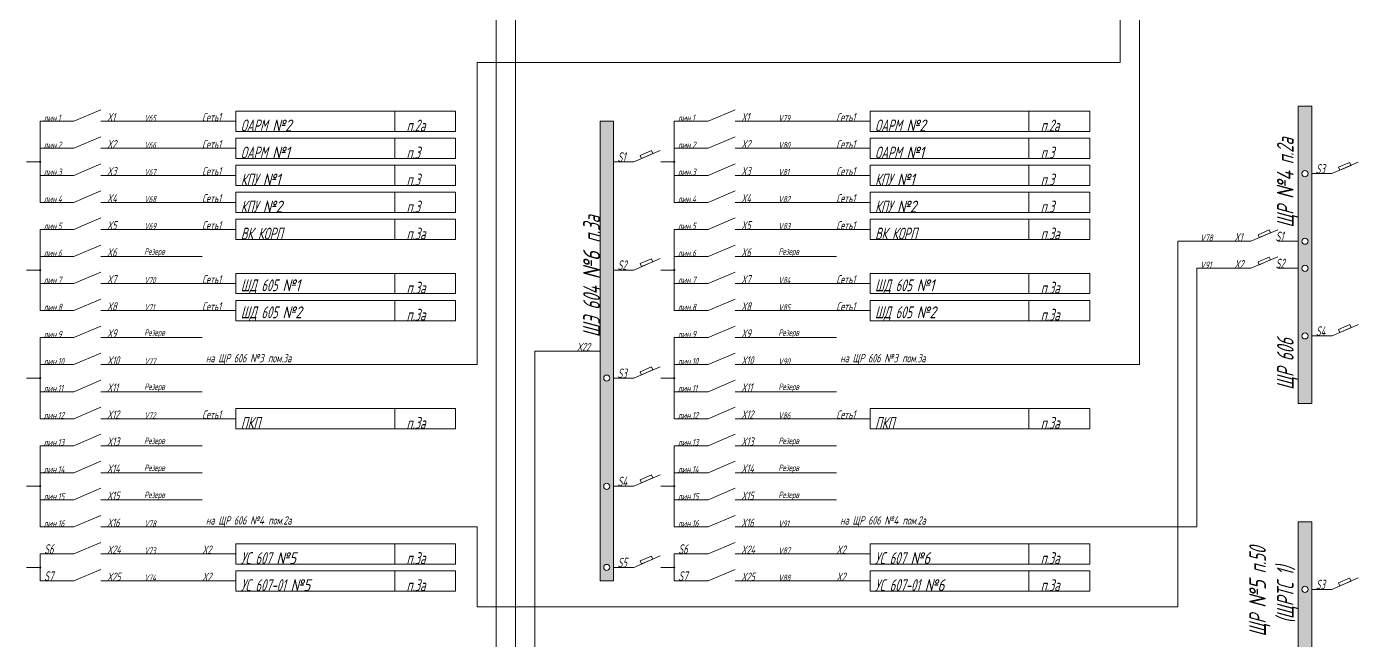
# Paper-space layout 'А2гор' of a CAD drawing. Extents: x 0 to 594, y 0 to 420.
# Drawn here: x 237.3 to 435.2, y 123.8 to 214.9 of the extents above; entities that cross this region are included whole.
import ezdxf

# ---------------------------------------------------------------- set-up
doc = ezdxf.new("R2010")
doc.units = 0
doc.header["$LTSCALE"] = 0.3
doc.layers.get('0').update_dxf_attribs({"linetype": 'CONTINUOUS', "lineweight": 15})
doc.layers.add('Text', color=242, linetype='CONTINUOUS', lineweight=15)
doc.styles.get("Standard").update_dxf_attribs({"font": 'isocpeur.ttf', "width": 0.8, "oblique": 15})

psp = doc.layouts.new('А2гор')

# ---------------------------------------------------------------- hatches: boundary and pattern name
h = psp.add_hatch(color=256)
h.paths.add_polyline_path([(426.22, 203.1), (428.23, 203.1), (428.23, 158.96), (426.22, 158.96)])
edge = h.paths.add_edge_path(flags=16)
edge.add_arc((427.23, 193.07), 0.454, 0, 360)
edge = h.paths.add_edge_path(flags=16)
edge.add_arc((427.23, 183.04), 0.454, 0, 360)
edge = h.paths.add_edge_path(flags=16)
edge.add_arc((427.23, 179.02), 0.454, 0, 360)
edge = h.paths.add_edge_path(flags=16)
edge.add_arc((427.24, 168.99), 0.454, 0, 360)
h = psp.add_hatch(color=256)
h.paths.add_polyline_path([(322.52, 200.84), (324.52, 200.84), (324.52, 132.62), (322.52, 132.62)])
edge = h.paths.add_edge_path(flags=16)
edge.add_arc((323.52, 162.72), 0.454, 0, 360)
edge = h.paths.add_edge_path(flags=16)
edge.add_arc((323.52, 146.67), 0.454, 0, 360)
edge = h.paths.add_edge_path(flags=16)
edge.add_arc((323.52, 134.63), 0.454, 0, 360)
h = psp.add_hatch(color=256)
edge = h.paths.add_edge_path()
edge.add_arc((239.35, 194.82), 0.0803, 0, 360)
h = psp.add_hatch(color=256)
edge = h.paths.add_edge_path()
edge.add_arc((333.55, 194.82), 0.0803, 0, 360)
h = psp.add_hatch(color=256)
edge = h.paths.add_edge_path()
edge.add_arc((239.35, 178.77), 0.0803, 0, 360)
h = psp.add_hatch(color=256)
edge = h.paths.add_edge_path()
edge.add_arc((333.55, 178.77), 0.0803, 0, 360)
h = psp.add_hatch(color=256)
edge = h.paths.add_edge_path()
edge.add_arc((239.35, 162.72), 0.0803, 0, 360)
h = psp.add_hatch(color=256)
edge = h.paths.add_edge_path()
edge.add_arc((333.55, 162.72), 0.0803, 0, 360)
h = psp.add_hatch(color=256)
edge = h.paths.add_edge_path()
edge.add_arc((239.35, 146.67), 0.0803, 0, 360)
h = psp.add_hatch(color=256)
edge = h.paths.add_edge_path()
edge.add_arc((333.55, 146.67), 0.0803, 0, 360)
h = psp.add_hatch(color=256)
h.paths.add_polyline_path([(426.22, 141.4), (428.23, 141.4), (428.23, 97.26), (426.22, 97.26)])
edge = h.paths.add_edge_path(flags=16)
edge.add_arc((427.23, 131.37), 0.454, 0, 360)
edge = h.paths.add_edge_path(flags=16)
edge.add_arc((427.23, 121.34), 0.454, 0, 360)
edge = h.paths.add_edge_path(flags=16)
edge.add_arc((427.23, 117.33), 0.454, 0, 360)
edge = h.paths.add_edge_path(flags=16)
edge.add_arc((427.24, 107.29), 0.454, 0, 360)
h = psp.add_hatch(color=256)
edge = h.paths.add_edge_path()
edge.add_arc((239.35, 134.63), 0.0803, 0, 360)
h = psp.add_hatch(color=256)
edge = h.paths.add_edge_path()
edge.add_arc((333.55, 134.63), 0.0803, 0, 360)

# ---------------------------------------------------------------- linework, layer by layer
at = {"lineweight": 15}
for p, q in [((244.36, 200.84), (248.38, 202.55)), ((338.57, 200.84), (342.58, 202.55)), ((244.36, 196.83), (248.38, 198.53)), ((338.57, 196.83), (342.58, 198.53)), ((327.53, 194.82), (331.45, 196.53)), ((244.36, 192.82), (248.38, 194.52)), ((338.57, 192.82), (342.58, 194.52)), ((431.24, 193.07), (435.15, 194.77)), ((244.36, 188.8), (248.38, 190.51)), ((338.57, 188.8), (342.58, 190.51)), ((244.36, 184.79), (248.38, 186.49)), ((338.57, 184.79), (342.58, 186.49)), ((419.2, 183.04), (423.21, 184.74)), ((244.36, 180.78), (248.38, 182.48)), ((338.57, 180.78), (342.58, 182.48)), ((327.53, 178.77), (331.45, 180.48)), ((419.2, 179.02), (423.21, 180.73)), ((244.36, 176.77), (248.38, 178.47)), ((338.57, 176.77), (342.58, 178.47)), ((244.36, 172.75), (248.38, 174.46)), ((338.57, 172.75), (342.58, 174.46)), ((244.36, 168.74), (248.38, 170.44)), ((338.57, 168.74), (342.58, 170.44)), ((431.25, 168.99), (435.16, 170.69)), ((244.36, 164.73), (248.38, 166.43)), ((338.57, 164.73), (342.58, 166.43)), ((327.53, 162.72), (331.45, 164.42)), ((244.36, 160.71), (248.38, 162.42)), ((338.57, 160.71), (342.58, 162.42)), ((244.36, 156.7), (248.38, 158.41)), ((338.57, 156.7), (342.58, 158.41)), ((244.36, 152.69), (248.38, 154.39)), ((338.57, 152.69), (342.58, 154.39)), ((244.36, 148.68), (248.38, 150.38)), ((338.57, 148.68), (342.58, 150.38)), ((327.53, 146.67), (331.45, 148.37)), ((244.36, 144.66), (248.38, 146.37)), ((338.57, 144.66), (342.58, 146.37)), ((244.36, 140.65), (248.38, 142.35)), ((338.57, 140.65), (342.58, 142.35)), ((244.36, 136.64), (248.38, 138.34)), ((338.57, 136.64), (342.58, 138.34)), ((327.53, 134.63), (331.45, 136.33)), ((244.36, 132.62), (248.38, 134.33)), ((338.57, 132.62), (342.58, 134.33)), ((431.24, 131.37), (435.15, 133.07))]:
    psp.add_line(p, q, dxfattribs=at)
for p, q in [((292.02, 202.35), (292.02, 199.34)), ((386.22, 202.35), (386.22, 199.34)), ((239.35, 200.84), (244.36, 200.84)), ((239.35, 196.83), (239.35, 200.84)), ((248.38, 200.84), (253.39, 200.84)), ((253.39, 200.84), (263.42, 200.84)), ((268.44, 200.84), (263.42, 200.84)), ((333.55, 200.84), (338.57, 200.84)), ((333.55, 196.83), (333.55, 200.84)), ((342.58, 200.84), (347.6, 200.84)), ((347.6, 200.84), (357.63, 200.84)), ((362.65, 200.84), (357.63, 200.84)), ((292.02, 198.33), (292.02, 195.32)), ((386.22, 198.33), (386.22, 195.32)), ((239.35, 196.83), (244.36, 196.83)), ((239.35, 192.82), (239.35, 196.83)), ((248.38, 196.83), (253.39, 196.83)), ((253.39, 196.83), (263.42, 196.83)), ((268.44, 196.83), (263.42, 196.83)), ((333.55, 196.83), (338.57, 196.83)), ((333.55, 192.82), (333.55, 196.83)), ((342.58, 196.83), (347.6, 196.83)), ((347.6, 196.83), (357.63, 196.83)), ((362.65, 196.83), (357.63, 196.83)), ((237.34, 194.82), (239.35, 194.82)), ((292.02, 194.32), (292.02, 191.31)), ((327.53, 194.82), (324.52, 194.82)), ((331.55, 194.82), (333.55, 194.82)), ((386.22, 194.32), (386.22, 191.31)), ((239.35, 192.82), (244.36, 192.82)), ((239.35, 188.8), (239.35, 192.82)), ((248.38, 192.82), (253.39, 192.82)), ((253.39, 192.82), (263.42, 192.82)), ((268.44, 192.82), (263.42, 192.82)), ((333.55, 192.82), (338.57, 192.82)), ((333.55, 188.8), (333.55, 192.82)), ((342.58, 192.82), (347.6, 192.82)), ((347.6, 192.82), (357.63, 192.82)), ((362.65, 192.82), (357.63, 192.82)), ((431.24, 193.07), (428.23, 193.07)), ((292.02, 190.31), (292.02, 187.3)), ((386.22, 190.31), (386.22, 187.3)), ((239.35, 188.8), (244.36, 188.8)), ((248.38, 188.8), (253.39, 188.8)), ((253.39, 188.8), (263.42, 188.8)), ((268.44, 188.8), (263.42, 188.8)), ((333.55, 188.8), (338.57, 188.8)), ((342.58, 188.8), (347.6, 188.8)), ((347.6, 188.8), (357.63, 188.8)), ((362.65, 188.8), (357.63, 188.8)), ((292.02, 186.3), (292.02, 183.29)), ((386.22, 186.3), (386.22, 183.29)), ((239.35, 184.79), (244.36, 184.79)), ((239.35, 180.78), (239.35, 184.79)), ((248.38, 184.79), (253.39, 184.79)), ((253.39, 184.79), (263.42, 184.79)), ((268.44, 184.79), (263.42, 184.79)), ((333.55, 184.79), (338.57, 184.79)), ((333.55, 180.78), (333.55, 184.79)), ((342.58, 184.79), (347.6, 184.79)), ((347.6, 184.79), (357.63, 184.79)), ((362.65, 184.79), (357.63, 184.79)), ((411.18, 183.04), (416.19, 183.04)), ((419.2, 183.04), (416.19, 183.04)), ((423.21, 183.04), (426.22, 183.04)), ((239.35, 180.78), (244.36, 180.78)), ((239.35, 176.77), (239.35, 180.78)), ((248.38, 180.78), (253.39, 180.78)), ((253.39, 180.78), (263.42, 180.78)), ((333.55, 180.78), (338.57, 180.78)), ((333.55, 176.77), (333.55, 180.78)), ((342.58, 180.78), (347.6, 180.78)), ((347.6, 180.78), (357.63, 180.78)), ((237.34, 178.77), (239.35, 178.77)), ((292.02, 178.27), (292.02, 175.26)), ((327.53, 178.77), (324.52, 178.77)), ((331.55, 178.77), (333.55, 178.77)), ((386.22, 178.27), (386.22, 175.26)), ((419.2, 179.02), (416.19, 179.02)), ((423.21, 179.02), (426.22, 179.02)), ((239.35, 176.77), (244.36, 176.77)), ((239.35, 172.75), (239.35, 176.77)), ((248.38, 176.77), (253.39, 176.77)), ((253.39, 176.77), (263.42, 176.77)), ((268.44, 176.77), (263.42, 176.77)), ((333.55, 176.77), (338.57, 176.77)), ((333.55, 172.75), (333.55, 176.77)), ((342.58, 176.77), (347.6, 176.77)), ((347.6, 176.77), (357.63, 176.77)), ((362.65, 176.77), (357.63, 176.77)), ((292.02, 174.26), (292.02, 171.25)), ((386.22, 174.26), (386.22, 171.25)), ((239.35, 172.75), (244.36, 172.75)), ((248.38, 172.75), (253.39, 172.75)), ((253.39, 172.75), (263.42, 172.75)), ((268.44, 172.75), (263.42, 172.75)), ((333.55, 172.75), (338.57, 172.75)), ((342.58, 172.75), (347.6, 172.75)), ((347.6, 172.75), (357.63, 172.75)), ((362.65, 172.75), (357.63, 172.75)), ((239.35, 164.73), (239.35, 168.74)), ((239.35, 168.74), (244.36, 168.74)), ((248.38, 168.74), (253.39, 168.74)), ((253.39, 168.74), (263.42, 168.74)), ((333.55, 164.73), (333.55, 168.74)), ((333.55, 168.74), (338.57, 168.74)), ((342.58, 168.74), (347.6, 168.74)), ((347.6, 168.74), (357.63, 168.74)), ((431.25, 168.99), (428.24, 168.99)), ((322.52, 166.73), (318.51, 166.73)), ((239.35, 160.71), (239.35, 164.73)), ((239.35, 164.73), (244.36, 164.73)), ((248.38, 164.73), (253.39, 164.73)), ((253.39, 164.73), (263.42, 164.73)), ((268.44, 164.73), (263.42, 164.73)), ((333.55, 160.71), (333.55, 164.73)), ((333.55, 164.73), (338.57, 164.73)), ((342.58, 164.73), (347.6, 164.73)), ((347.6, 164.73), (357.63, 164.73)), ((362.65, 164.73), (357.63, 164.73)), ((237.34, 162.72), (239.35, 162.72)), ((327.53, 162.72), (324.52, 162.72)), ((331.55, 162.72), (333.55, 162.72)), ((239.35, 156.7), (239.35, 160.71)), ((239.35, 160.71), (244.36, 160.71)), ((248.38, 160.71), (253.39, 160.71)), ((253.39, 160.71), (263.42, 160.71)), ((333.55, 156.7), (333.55, 160.71)), ((333.55, 160.71), (338.57, 160.71)), ((342.58, 160.71), (347.6, 160.71)), ((347.6, 160.71), (357.63, 160.71)), ((239.35, 156.7), (244.36, 156.7)), ((248.38, 156.7), (253.39, 156.7)), ((253.39, 156.7), (263.42, 156.7)), ((268.44, 156.7), (263.42, 156.7)), ((292.02, 158.21), (292.02, 155.2)), ((333.55, 156.7), (338.57, 156.7)), ((342.58, 156.7), (347.6, 156.7)), ((347.6, 156.7), (357.63, 156.7)), ((362.65, 156.7), (357.63, 156.7)), ((386.22, 158.21), (386.22, 155.2)), ((239.35, 148.68), (239.35, 152.69)), ((239.35, 152.69), (244.36, 152.69)), ((248.38, 152.69), (253.39, 152.69)), ((253.39, 152.69), (263.42, 152.69)), ((333.55, 148.68), (333.55, 152.69)), ((333.55, 152.69), (338.57, 152.69)), ((342.58, 152.69), (347.6, 152.69)), ((347.6, 152.69), (357.63, 152.69)), ((239.35, 144.66), (239.35, 148.68)), ((239.35, 148.68), (244.36, 148.68)), ((248.38, 148.68), (253.39, 148.68)), ((253.39, 148.68), (263.42, 148.68)), ((333.55, 144.66), (333.55, 148.68)), ((333.55, 148.68), (338.57, 148.68)), ((342.58, 148.68), (347.6, 148.68)), ((347.6, 148.68), (357.63, 148.68)), ((237.34, 146.67), (239.35, 146.67)), ((327.53, 146.67), (324.52, 146.67)), ((331.55, 146.67), (333.55, 146.67)), ((239.35, 140.65), (239.35, 144.66)), ((239.35, 144.66), (244.36, 144.66)), ((248.38, 144.66), (253.39, 144.66)), ((253.39, 144.66), (263.42, 144.66)), ((333.55, 140.65), (333.55, 144.66)), ((333.55, 144.66), (338.57, 144.66)), ((342.58, 144.66), (347.6, 144.66)), ((347.6, 144.66), (357.63, 144.66)), ((239.35, 140.65), (244.36, 140.65)), ((248.38, 140.65), (253.39, 140.65)), ((253.39, 140.65), (263.42, 140.65)), ((268.44, 140.65), (263.42, 140.65)), ((333.55, 140.65), (338.57, 140.65)), ((342.58, 140.65), (347.6, 140.65)), ((347.6, 140.65), (357.63, 140.65)), ((362.65, 140.65), (357.63, 140.65)), ((239.35, 132.62), (239.35, 136.64)), ((239.35, 136.64), (244.36, 136.64)), ((248.38, 136.64), (253.39, 136.64)), ((253.39, 136.64), (263.42, 136.64)), ((268.44, 136.64), (263.42, 136.64)), ((292.02, 138.14), (292.02, 135.13)), ((333.55, 132.62), (333.55, 136.64)), ((333.55, 136.64), (338.57, 136.64)), ((342.58, 136.64), (347.6, 136.64)), ((347.6, 136.64), (357.63, 136.64)), ((362.65, 136.64), (357.63, 136.64)), ((386.22, 138.14), (386.22, 135.13)), ((237.34, 134.63), (239.35, 134.63)), ((327.53, 134.63), (324.52, 134.63)), ((331.55, 134.63), (333.55, 134.63)), ((239.35, 132.62), (244.36, 132.62)), ((248.38, 132.62), (253.39, 132.62)), ((253.39, 132.62), (263.42, 132.62)), ((268.44, 132.62), (263.42, 132.62)), ((292.02, 134.13), (292.02, 131.12)), ((333.55, 132.62), (338.57, 132.62)), ((342.58, 132.62), (347.6, 132.62)), ((347.6, 132.62), (357.63, 132.62)), ((362.65, 132.62), (357.63, 132.62)), ((386.22, 134.13), (386.22, 131.12)), ((431.24, 131.37), (428.23, 131.37))]:
    psp.add_line(p, q)
for points in [[(268.44, 199.34), (301.04, 199.34), (301.04, 202.35), (268.44, 202.35)], [(362.65, 199.34), (395.25, 199.34), (395.25, 202.35), (362.65, 202.35)], [(426.22, 203.1), (428.23, 203.1), (428.23, 158.96), (426.22, 158.96)], [(322.52, 200.84), (324.52, 200.84), (324.52, 132.62), (322.52, 132.62)], [(268.44, 195.32), (301.04, 195.32), (301.04, 198.33), (268.44, 198.33)], [(362.65, 195.32), (395.25, 195.32), (395.25, 198.33), (362.65, 198.33)], [(328.7, 195.33), (330.36, 196.05), (330.16, 196.5), (328.5, 195.78)], [(268.44, 191.31), (301.04, 191.31), (301.04, 194.32), (268.44, 194.32)], [(362.65, 191.31), (395.25, 191.31), (395.25, 194.32), (362.65, 194.32)], [(432.4, 193.57), (434.07, 194.3), (433.87, 194.75), (432.21, 194.02)], [(268.44, 187.3), (301.04, 187.3), (301.04, 190.31), (268.44, 190.31)], [(362.65, 187.3), (395.25, 187.3), (395.25, 190.31), (362.65, 190.31)], [(268.44, 183.29), (301.04, 183.29), (301.04, 186.3), (268.44, 186.3)], [(362.65, 183.29), (395.25, 183.29), (395.25, 186.3), (362.65, 186.3)], [(420.45, 183.57), (422.12, 184.28), (421.93, 184.71), (420.27, 183.99)], [(328.7, 179.28), (330.36, 180), (330.16, 180.45), (328.5, 179.73)], [(420.45, 179.55), (422.12, 180.26), (421.93, 180.7), (420.27, 179.98)], [(268.44, 175.26), (301.04, 175.26), (301.04, 178.27), (268.44, 178.27)], [(362.65, 175.26), (395.25, 175.26), (395.25, 178.27), (362.65, 178.27)], [(268.44, 171.25), (301.04, 171.25), (301.04, 174.26), (268.44, 174.26)], [(362.65, 171.25), (395.25, 171.25), (395.25, 174.26), (362.65, 174.26)], [(432.41, 169.5), (434.08, 170.22), (433.88, 170.67), (432.22, 169.94)], [(328.7, 163.23), (330.36, 163.95), (330.16, 164.4), (328.5, 163.67)], [(268.44, 155.2), (301.04, 155.2), (301.04, 158.21), (268.44, 158.21)], [(362.65, 155.2), (395.25, 155.2), (395.25, 158.21), (362.65, 158.21)], [(328.7, 147.18), (330.36, 147.9), (330.16, 148.35), (328.5, 147.62)], [(426.22, 141.4), (428.23, 141.4), (428.23, 97.26), (426.22, 97.26)], [(268.44, 135.13), (301.04, 135.13), (301.04, 138.14), (268.44, 138.14)], [(362.65, 135.13), (395.25, 135.13), (395.25, 138.14), (362.65, 138.14)], [(328.7, 135.14), (330.36, 135.86), (330.16, 136.31), (328.5, 135.58)], [(268.44, 131.12), (301.04, 131.12), (301.04, 134.13), (268.44, 134.13)], [(362.65, 131.12), (395.25, 131.12), (395.25, 134.13), (362.65, 134.13)], [(432.4, 131.88), (434.07, 132.6), (433.87, 133.05), (432.21, 132.32)]]:
    psp.add_lwpolyline(points, close=True)
for centre, radius in [((239.35, 194.82), 0.0803), ((333.55, 194.82), 0.0803), ((427.23, 193.07), 0.454), ((427.23, 193.07), 0.454), ((427.23, 183.04), 0.454), ((239.35, 178.77), 0.0803), ((333.55, 178.77), 0.0803), ((427.23, 179.02), 0.454), ((427.24, 168.99), 0.454), ((239.35, 162.72), 0.0803), ((323.52, 162.72), 0.454), ((333.55, 162.72), 0.0803), ((239.35, 146.67), 0.0803), ((323.52, 146.67), 0.454), ((333.55, 146.67), 0.0803), ((239.35, 134.63), 0.0803), ((323.52, 134.63), 0.454), ((333.55, 134.63), 0.0803), ((427.23, 131.37), 0.454), ((427.23, 131.37), 0.454)]:
    psp.add_circle(centre, radius)
at = {"layer": 'Text'}
for p, q in [((307.11, 344.3), (307.11, 38.4)), ((309.96, 255.52), (309.96, 38.4)), ((399.78, 243.23), (399.78, 209.57)), ((402.63, 239.21), (402.63, 164.73)), ((312.81, 209.57), (304.26, 209.57)), ((304.26, 209.57), (304.26, 164.73)), ((399.78, 209.57), (312.81, 209.57)), ((408.33, 128.76), (408.33, 183.04)), ((408.33, 183.04), (411.18, 183.04)), ((416.19, 179.02), (411.18, 179.02)), ((411.18, 179.02), (411.18, 140.65)), ((318.51, 166.73), (312.81, 166.73)), ((312.81, 166.73), (312.81, 35.55)), ((304.26, 164.73), (268.44, 164.73)), ((402.63, 164.73), (362.65, 164.73)), ((268.44, 140.65), (304.26, 140.65)), ((304.26, 140.65), (304.26, 128.76)), ((411.18, 140.65), (362.65, 140.65)), ((304.26, 128.76), (408.33, 128.76))]:
    psp.add_line(p, q, dxfattribs=at)

# ---------------------------------------------------------------- texts
at = {"width": 16.3412, "attachment_point": 7, "line_spacing_factor": 1.5}
for s, insert, char_height in [('{\\fGOST|b0|i0|c204|p34; лин.1}', (239.35, 200.84), 1.0032), ('{\\fGOST|b0|i0|c204|p34; \\fGOST|b0|i0|c0|p34; X\\fGOST|b0|i0|c204|p34;1}', (248.17, 200.84), 1.235), ('{\\fGOST|b0|i0|c204|p34; \\fGOST|b0|i0|c0|p34; \\fGOST|b0|i0|c204|p34; \\fGOST|b0|i0|c0|p34;V\\fGOST|b0|i0|c204|p34;65}', (253.39, 200.84), 0.95), ('{\\fGOST|b0|i0|c204|p34;Сеть1}', (263.42, 200.84), 1.235), ('{\\fGOST|b0|i0|c204|p34; лин.1}', (333.55, 200.84), 1.0032), ('{\\fGOST|b0|i0|c204|p34; \\fGOST|b0|i0|c0|p34; X\\fGOST|b0|i0|c204|p34;1}', (342.38, 200.84), 1.235), ('{\\fGOST|b0|i0|c204|p34; \\fGOST|b0|i0|c0|p34; \\fGOST|b0|i0|c204|p34; \\fGOST|b0|i0|c0|p34;V\\fGOST|b0|i0|c204|p34;79}', (347.6, 200.84), 0.95), ('{\\fGOST|b0|i0|c204|p34;Сеть1}', (357.63, 200.84), 1.235), ('{\\fGOST|b0|i0|c204|p34; лин.2}', (239.35, 196.83), 1.0032), ('{\\fGOST|b0|i0|c204|p34; \\fGOST|b0|i0|c0|p34; X\\fGOST|b0|i0|c204|p34;2}', (248.17, 196.83), 1.235), ('{\\fGOST|b0|i0|c204|p34;Сеть1}', (263.42, 196.83), 1.235), ('{\\fGOST|b0|i0|c204|p34; лин.2}', (333.55, 196.83), 1.0032), ('{\\fGOST|b0|i0|c204|p34; \\fGOST|b0|i0|c0|p34; X\\fGOST|b0|i0|c204|p34;2}', (342.38, 196.83), 1.235), ('{\\fGOST|b0|i0|c204|p34;Сеть1}', (357.63, 196.83), 1.235), ('{\\fGOST|b0|i0|c204|p34; \\fGOST|b0|i0|c0|p34; \\fGOST|b0|i0|c204|p34; \\fGOST|b0|i0|c0|p34;V\\fGOST|b0|i0|c204|p34;66}', (253.39, 196.83), 0.95), ('{\\fGOST|b0|i0|c204|p34; \\fGOST|b0|i0|c0|p34;S\\fGOST|b0|i0|c204|p34;1}', (324.52, 194.82), 1.425), ('{\\fGOST|b0|i0|c204|p34; \\fGOST|b0|i0|c0|p34; \\fGOST|b0|i0|c204|p34; \\fGOST|b0|i0|c0|p34;V\\fGOST|b0|i0|c204|p34;80}', (347.6, 196.83), 0.95), ('{\\fGOST|b0|i0|c204|p34; \\fGOST|b0|i0|c0|p34; X\\fGOST|b0|i0|c204|p34;3}', (248.17, 192.82), 1.235), ('{\\fGOST|b0|i0|c204|p34;Сеть1}', (263.42, 192.82), 1.235), ('{\\fGOST|b0|i0|c204|p34; \\fGOST|b0|i0|c0|p34; X\\fGOST|b0|i0|c204|p34;3}', (342.38, 192.82), 1.235), ('{\\fGOST|b0|i0|c204|p34;Сеть1}', (357.63, 192.82), 1.235), ('{\\fGOST|b0|i0|c204|p34; лин.3}', (239.35, 192.82), 1.0032), ('{\\fGOST|b0|i0|c204|p34; \\fGOST|b0|i0|c0|p34; \\fGOST|b0|i0|c204|p34; \\fGOST|b0|i0|c0|p34;V\\fGOST|b0|i0|c204|p34;67}', (253.39, 192.82), 0.95), ('{\\fGOST|b0|i0|c204|p34; лин.3}', (333.55, 192.82), 1.0032), ('{\\fGOST|b0|i0|c204|p34; \\fGOST|b0|i0|c0|p34; \\fGOST|b0|i0|c204|p34; \\fGOST|b0|i0|c0|p34;V\\fGOST|b0|i0|c204|p34;81}', (347.6, 192.82), 0.95), ('{\\fGOST|b0|i0|c204|p34; \\fGOST|b0|i0|c0|p34; X\\fGOST|b0|i0|c204|p34;4}', (248.17, 188.8), 1.235), ('{\\fGOST|b0|i0|c204|p34;Сеть1}', (263.42, 188.8), 1.235), ('{\\fGOST|b0|i0|c204|p34; \\fGOST|b0|i0|c0|p34; X\\fGOST|b0|i0|c204|p34;4}', (342.38, 188.8), 1.235), ('{\\fGOST|b0|i0|c204|p34;Сеть1}', (357.63, 188.8), 1.235), ('{\\fGOST|b0|i0|c204|p34; лин.4}', (239.35, 188.8), 1.0032), ('{\\fGOST|b0|i0|c204|p34; \\fGOST|b0|i0|c0|p34; \\fGOST|b0|i0|c204|p34; \\fGOST|b0|i0|c0|p34;V\\fGOST|b0|i0|c204|p34;68}', (253.39, 188.8), 0.95), ('{\\fGOST|b0|i0|c204|p34; лин.4}', (333.55, 188.8), 1.0032), ('{\\fGOST|b0|i0|c204|p34; \\fGOST|b0|i0|c0|p34; \\fGOST|b0|i0|c204|p34; \\fGOST|b0|i0|c0|p34;V\\fGOST|b0|i0|c204|p34;82}', (347.6, 188.8), 0.95), ('{\\fGOST|b0|i0|c204|p34; \\fGOST|b0|i0|c0|p34; X\\fGOST|b0|i0|c204|p34;5}', (248.17, 184.79), 1.235), ('{\\fGOST|b0|i0|c204|p34;Сеть1}', (263.42, 184.79), 1.235), ('{\\fGOST|b0|i0|c204|p34; \\fGOST|b0|i0|c0|p34; X\\fGOST|b0|i0|c204|p34;5}', (342.38, 184.79), 1.235), ('{\\fGOST|b0|i0|c204|p34;Сеть1}', (357.63, 184.79), 1.235), ('{\\fGOST|b0|i0|c204|p34; лин.5}', (239.35, 184.79), 1.0032), ('{\\fGOST|b0|i0|c204|p34; \\fGOST|b0|i0|c0|p34; \\fGOST|b0|i0|c204|p34; \\fGOST|b0|i0|c0|p34;V\\fGOST|b0|i0|c204|p34;69}', (253.39, 184.79), 0.95), ('{\\fGOST|b0|i0|c204|p34; лин.5}', (333.55, 184.79), 1.0032), ('{\\fGOST|b0|i0|c204|p34; \\fGOST|b0|i0|c0|p34; \\fGOST|b0|i0|c204|p34; \\fGOST|b0|i0|c0|p34;V\\fGOST|b0|i0|c204|p34;83}', (347.6, 184.79), 0.95), ('{\\fGOST|b0|i0|c204|p34; \\fGOST|b0|i0|c0|p34; X\\fGOST|b0|i0|c204|p34;6}', (248.17, 180.78), 1.235), ('{\\fGOST|b0|i0|c204|p34; \\fGOST|b0|i0|c0|p34; X\\fGOST|b0|i0|c204|p34;6}', (342.38, 180.78), 1.235), ('{\\fGOST|b0|i0|c204|p34; лин.6}', (239.35, 180.78), 1.0032), ('{\\fGOST|b0|i0|c204|p34; \\fGOST|b0|i0|c0|p34; \\fGOST|b0|i0|c204|p34; Резерв}', (253.39, 180.78), 0.95), ('{\\fGOST|b0|i0|c204|p34; \\fGOST|b0|i0|c0|p34;S\\fGOST|b0|i0|c204|p34;2}', (324.52, 178.77), 1.425), ('{\\fGOST|b0|i0|c204|p34; лин.6}', (333.55, 180.78), 1.0032), ('{\\fGOST|b0|i0|c204|p34; \\fGOST|b0|i0|c0|p34; \\fGOST|b0|i0|c204|p34; Резерв}', (347.6, 180.78), 0.95), ('{\\fGOST|b0|i0|c204|p34; лин.7}', (239.35, 176.77), 1.0032), ('{\\fGOST|b0|i0|c204|p34; \\fGOST|b0|i0|c0|p34; X\\fGOST|b0|i0|c204|p34;7}', (248.17, 176.77), 1.235), ('{\\fGOST|b0|i0|c204|p34; \\fGOST|b0|i0|c0|p34; \\fGOST|b0|i0|c204|p34; \\fGOST|b0|i0|c0|p34;V\\fGOST|b0|i0|c204|p34;70}', (253.39, 176.77), 0.95), ('{\\fGOST|b0|i0|c204|p34;Сеть1}', (263.42, 176.77), 1.235), ('{\\fGOST|b0|i0|c204|p34; лин.7}', (333.55, 176.77), 1.0032), ('{\\fGOST|b0|i0|c204|p34; \\fGOST|b0|i0|c0|p34; X\\fGOST|b0|i0|c204|p34;7}', (342.38, 176.77), 1.235), ('{\\fGOST|b0|i0|c204|p34; \\fGOST|b0|i0|c0|p34; \\fGOST|b0|i0|c204|p34; \\fGOST|b0|i0|c0|p34;V\\fGOST|b0|i0|c204|p34;84}', (347.6, 176.77), 0.95), ('{\\fGOST|b0|i0|c204|p34;Сеть1}', (357.63, 176.77), 1.235), ('{\\fGOST|b0|i0|c204|p34; лин.8}', (239.35, 172.75), 1.0032), ('{\\fGOST|b0|i0|c204|p34; \\fGOST|b0|i0|c0|p34; X\\fGOST|b0|i0|c204|p34;8}', (248.17, 172.75), 1.235), ('{\\fGOST|b0|i0|c204|p34; \\fGOST|b0|i0|c0|p34; \\fGOST|b0|i0|c204|p34; \\fGOST|b0|i0|c0|p34;V\\fGOST|b0|i0|c204|p34;71}', (253.39, 172.75), 0.95), ('{\\fGOST|b0|i0|c204|p34;Сеть1}', (263.42, 172.75), 1.235), ('{\\fGOST|b0|i0|c204|p34; лин.8}', (333.55, 172.75), 1.0032), ('{\\fGOST|b0|i0|c204|p34; \\fGOST|b0|i0|c0|p34; X\\fGOST|b0|i0|c204|p34;8}', (342.38, 172.75), 1.235), ('{\\fGOST|b0|i0|c204|p34; \\fGOST|b0|i0|c0|p34; \\fGOST|b0|i0|c204|p34; \\fGOST|b0|i0|c0|p34;V\\fGOST|b0|i0|c204|p34;85}', (347.6, 172.75), 0.95), ('{\\fGOST|b0|i0|c204|p34;Сеть1}', (357.63, 172.75), 1.235), ('{\\fGOST|b0|i0|c204|p34; лин.9}', (239.35, 168.74), 1.0032), ('{\\fGOST|b0|i0|c204|p34; \\fGOST|b0|i0|c0|p34; X\\fGOST|b0|i0|c204|p34;9}', (248.17, 168.74), 1.235), ('{\\fGOST|b0|i0|c204|p34; \\fGOST|b0|i0|c0|p34; \\fGOST|b0|i0|c204|p34; Резерв}', (253.39, 168.74), 0.95), ('{\\fGOST|b0|i0|c204|p34; лин.9}', (333.55, 168.74), 1.0032), ('{\\fGOST|b0|i0|c204|p34; \\fGOST|b0|i0|c0|p34; X\\fGOST|b0|i0|c204|p34;9}', (342.38, 168.74), 1.235), ('{\\fGOST|b0|i0|c204|p34; \\fGOST|b0|i0|c0|p34; \\fGOST|b0|i0|c204|p34; Резерв}', (347.6, 168.74), 0.95), ('{\\fGOST|b0|i0|c204|p34; \\fGOST|b0|i0|c0|p34;X\\fGOST|b0|i0|c204|p34;22}', (318.51, 166.73), 1.235), ('{\\fGOST|b0|i0|c204|p34; лин.10}', (239.35, 164.73), 1.0032), ('{\\fGOST|b0|i0|c204|p34; \\fGOST|b0|i0|c0|p34; X\\fGOST|b0|i0|c204|p34;10}', (248.17, 164.73), 1.235), ('{\\fGOST|b0|i0|c204|p34; \\fGOST|b0|i0|c0|p34; \\fGOST|b0|i0|c204|p34; \\fGOST|b0|i0|c0|p34;V\\fGOST|b0|i0|c204|p34;77}', (253.39, 164.73), 0.95), ('{\\fGOST|b0|i0|c204|p34; лин.10}', (333.55, 164.73), 1.0032), ('{\\fGOST|b0|i0|c204|p34; \\fGOST|b0|i0|c0|p34; X\\fGOST|b0|i0|c204|p34;10}', (342.38, 164.73), 1.235), ('{\\fGOST|b0|i0|c204|p34; \\fGOST|b0|i0|c0|p34; \\fGOST|b0|i0|c204|p34; \\fGOST|b0|i0|c0|p34;V\\fGOST|b0|i0|c204|p34;90}', (347.6, 164.73), 0.95), ('{\\fGOST|b0|i0|c204|p34; \\fGOST|b0|i0|c0|p34;S\\fGOST|b0|i0|c204|p34;3}', (324.52, 162.72), 1.425), ('{\\fGOST|b0|i0|c204|p34; лин.11}', (239.35, 160.71), 1.0032), ('{\\fGOST|b0|i0|c204|p34; \\fGOST|b0|i0|c0|p34; X\\fGOST|b0|i0|c204|p34;11}', (248.17, 160.71), 1.235), ('{\\fGOST|b0|i0|c204|p34; \\fGOST|b0|i0|c0|p34; \\fGOST|b0|i0|c204|p34; Резерв}', (253.39, 160.71), 0.95), ('{\\fGOST|b0|i0|c204|p34; лин.11}', (333.55, 160.71), 1.0032), ('{\\fGOST|b0|i0|c204|p34; \\fGOST|b0|i0|c0|p34; X\\fGOST|b0|i0|c204|p34;11}', (342.38, 160.71), 1.235), ('{\\fGOST|b0|i0|c204|p34; \\fGOST|b0|i0|c0|p34; \\fGOST|b0|i0|c204|p34; Резерв}', (347.6, 160.71), 0.95), ('{\\fGOST|b0|i0|c204|p34; лин.12}', (239.35, 156.7), 1.0032), ('{\\fGOST|b0|i0|c204|p34; \\fGOST|b0|i0|c0|p34; X\\fGOST|b0|i0|c204|p34;12}', (248.17, 156.7), 1.235), ('{\\fGOST|b0|i0|c204|p34; \\fGOST|b0|i0|c0|p34; \\fGOST|b0|i0|c204|p34; \\fGOST|b0|i0|c0|p34;V\\fGOST|b0|i0|c204|p34;72}', (253.39, 156.7), 0.95), ('{\\fGOST|b0|i0|c204|p34;Сеть1}', (263.42, 156.7), 1.235), ('{\\fGOST|b0|i0|c204|p34; лин.12}', (333.55, 156.7), 1.0032), ('{\\fGOST|b0|i0|c204|p34; \\fGOST|b0|i0|c0|p34; X\\fGOST|b0|i0|c204|p34;12}', (342.38, 156.7), 1.235), ('{\\fGOST|b0|i0|c204|p34; \\fGOST|b0|i0|c0|p34; \\fGOST|b0|i0|c204|p34; \\fGOST|b0|i0|c0|p34;V\\fGOST|b0|i0|c204|p34;86}', (347.6, 156.7), 0.95), ('{\\fGOST|b0|i0|c204|p34;Сеть1}', (357.63, 156.7), 1.235), ('{\\fGOST|b0|i0|c204|p34; лин.13}', (239.35, 152.69), 1.0032), ('{\\fGOST|b0|i0|c204|p34; \\fGOST|b0|i0|c0|p34; X\\fGOST|b0|i0|c204|p34;13}', (248.17, 152.69), 1.235), ('{\\fGOST|b0|i0|c204|p34; \\fGOST|b0|i0|c0|p34; \\fGOST|b0|i0|c204|p34; Резерв}', (253.39, 152.69), 0.95), ('{\\fGOST|b0|i0|c204|p34; лин.13}', (333.55, 152.69), 1.0032), ('{\\fGOST|b0|i0|c204|p34; \\fGOST|b0|i0|c0|p34; X\\fGOST|b0|i0|c204|p34;13}', (342.38, 152.69), 1.235), ('{\\fGOST|b0|i0|c204|p34; \\fGOST|b0|i0|c0|p34; \\fGOST|b0|i0|c204|p34; Резерв}', (347.6, 152.69), 0.95), ('{\\fGOST|b0|i0|c204|p34; лин.14}', (239.35, 148.68), 1.0032), ('{\\fGOST|b0|i0|c204|p34; \\fGOST|b0|i0|c0|p34; X\\fGOST|b0|i0|c204|p34;14}', (248.17, 148.68), 1.235), ('{\\fGOST|b0|i0|c204|p34; \\fGOST|b0|i0|c0|p34; \\fGOST|b0|i0|c204|p34; Резерв}', (253.39, 148.68), 0.95), ('{\\fGOST|b0|i0|c204|p34; лин.14}', (333.55, 148.68), 1.0032), ('{\\fGOST|b0|i0|c204|p34; \\fGOST|b0|i0|c0|p34; X\\fGOST|b0|i0|c204|p34;14}', (342.38, 148.68), 1.235), ('{\\fGOST|b0|i0|c204|p34; \\fGOST|b0|i0|c0|p34; \\fGOST|b0|i0|c204|p34; Резерв}', (347.6, 148.68), 0.95), ('{\\fGOST|b0|i0|c204|p34; \\fGOST|b0|i0|c0|p34;S\\fGOST|b0|i0|c204|p34;4}', (324.52, 146.67), 1.425), ('{\\fGOST|b0|i0|c204|p34; лин.15}', (239.35, 144.66), 1.0032), ('{\\fGOST|b0|i0|c204|p34; \\fGOST|b0|i0|c0|p34; X\\fGOST|b0|i0|c204|p34;15}', (248.17, 144.66), 1.235), ('{\\fGOST|b0|i0|c204|p34; \\fGOST|b0|i0|c0|p34; \\fGOST|b0|i0|c204|p34; Резерв}', (253.39, 144.66), 0.95), ('{\\fGOST|b0|i0|c204|p34; лин.15}', (333.55, 144.66), 1.0032), ('{\\fGOST|b0|i0|c204|p34; \\fGOST|b0|i0|c0|p34; X\\fGOST|b0|i0|c204|p34;15}', (342.38, 144.66), 1.235), ('{\\fGOST|b0|i0|c204|p34; \\fGOST|b0|i0|c0|p34; \\fGOST|b0|i0|c204|p34; Резерв}', (347.6, 144.66), 0.95), ('{\\fGOST|b0|i0|c204|p34; лин.16}', (239.35, 140.65), 1.0032), ('{\\fGOST|b0|i0|c204|p34; \\fGOST|b0|i0|c0|p34; X\\fGOST|b0|i0|c204|p34;16}', (248.17, 140.65), 1.235), ('{\\fGOST|b0|i0|c204|p34; \\fGOST|b0|i0|c0|p34; \\fGOST|b0|i0|c204|p34; \\fGOST|b0|i0|c0|p34;V\\fGOST|b0|i0|c204|p34;78}', (253.39, 140.65), 0.95), ('{\\fGOST|b0|i0|c204|p34; лин.16}', (333.55, 140.65), 1.0032), ('{\\fGOST|b0|i0|c204|p34; \\fGOST|b0|i0|c0|p34; X\\fGOST|b0|i0|c204|p34;16}', (342.38, 140.65), 1.235), ('{\\fGOST|b0|i0|c204|p34; \\fGOST|b0|i0|c0|p34; \\fGOST|b0|i0|c204|p34; \\fGOST|b0|i0|c0|p34;V\\fGOST|b0|i0|c204|p34;91}', (347.6, 140.65), 0.95), ('{\\fGOST|b0|i0|c204|p34; \\fGOST|b0|i0|c0|p34;S\\fGOST|b0|i0|c204|p34;6}', (239.35, 136.64), 1.425), ('{\\fGOST|b0|i0|c204|p34; \\fGOST|b0|i0|c0|p34; X\\fGOST|b0|i0|c204|p34;24}', (248.17, 136.64), 1.235), ('{\\fGOST|b0|i0|c204|p34; \\fGOST|b0|i0|c0|p34; \\fGOST|b0|i0|c204|p34; \\fGOST|b0|i0|c0|p34;V\\fGOST|b0|i0|c204|p34;73}', (253.39, 136.64), 0.95), ('{\\fGOST|b0|i0|c0|p34;X2}', (263.42, 136.64), 1.235), ('{\\fGOST|b0|i0|c204|p34; \\fGOST|b0|i0|c0|p34;S\\fGOST|b0|i0|c204|p34;6}', (333.55, 136.64), 1.425), ('{\\fGOST|b0|i0|c204|p34; \\fGOST|b0|i0|c0|p34; X\\fGOST|b0|i0|c204|p34;24}', (342.38, 136.64), 1.235), ('{\\fGOST|b0|i0|c204|p34; \\fGOST|b0|i0|c0|p34; \\fGOST|b0|i0|c204|p34; \\fGOST|b0|i0|c0|p34;V\\fGOST|b0|i0|c204|p34;87}', (347.6, 136.64), 0.95), ('{\\fGOST|b0|i0|c0|p34;X2}', (357.63, 136.64), 1.235), ('{\\fGOST|b0|i0|c204|p34; \\fGOST|b0|i0|c0|p34;S\\fGOST|b0|i0|c204|p34;5}', (324.52, 134.63), 1.425), ('{\\fGOST|b0|i0|c204|p34; \\fGOST|b0|i0|c0|p34;S\\fGOST|b0|i0|c204|p34;7}', (239.35, 132.62), 1.425), ('{\\fGOST|b0|i0|c204|p34; \\fGOST|b0|i0|c0|p34; X\\fGOST|b0|i0|c204|p34;25}', (248.17, 132.62), 1.235), ('{\\fGOST|b0|i0|c204|p34; \\fGOST|b0|i0|c0|p34; \\fGOST|b0|i0|c204|p34; \\fGOST|b0|i0|c0|p34;V\\fGOST|b0|i0|c204|p34;74}', (253.39, 132.62), 0.95), ('{\\fGOST|b0|i0|c0|p34;X2}', (263.42, 132.62), 1.235), ('{\\fGOST|b0|i0|c204|p34; \\fGOST|b0|i0|c0|p34;S\\fGOST|b0|i0|c204|p34;7}', (333.55, 132.62), 1.425), ('{\\fGOST|b0|i0|c204|p34; \\fGOST|b0|i0|c0|p34; X\\fGOST|b0|i0|c204|p34;25}', (342.38, 132.62), 1.235), ('{\\fGOST|b0|i0|c204|p34; \\fGOST|b0|i0|c0|p34; \\fGOST|b0|i0|c204|p34; \\fGOST|b0|i0|c0|p34;V\\fGOST|b0|i0|c204|p34;88}', (347.6, 132.62), 0.95), ('{\\fGOST|b0|i0|c0|p34;X2}', (357.63, 132.62), 1.235)]:
    psp.add_mtext(s, dxfattribs=dict(at, insert=insert, char_height=char_height))
at = {"attachment_point": 7}
for s, insert, char_height, width in [('{\\fGOST|b0|i0|c204|p34; ОАРМ }№2', (268.44, 199.34), 1.7556, 23.6714), ('\\pl1.7556,t1.7556;{\\fGOST|b0|i0|c204|p34;п.2а}', (292.02, 199.34), 1.7556, 16.3412), ('{\\fGOST|b0|i0|c204|p34; ОАРМ }№2', (362.65, 199.34), 1.7556, 23.6714), ('\\pl1.7556,t1.7556;{\\fGOST|b0|i0|c204|p34;п.2а}', (386.22, 199.34), 1.7556, 16.3412), ('{\\fGOST|b0|i0|c204|p34; ОАРМ }№1', (268.44, 195.32), 1.7556, 23.6714), ('\\pl1.7556,t1.7556;{\\fGOST|b0|i0|c204|p34;п.3}', (292.02, 195.32), 1.7556, 16.3412), ('{\\fGOST|b0|i0|c204|p34; ОАРМ }№1', (362.65, 195.32), 1.7556, 23.6714), ('\\pl1.7556,t1.7556;{\\fGOST|b0|i0|c204|p34;п.3}', (386.22, 195.32), 1.7556, 16.3412), ('{\\fGOST|b0|i0|c204|p34; \\fGOST|b0|i0|c0|p34;S\\fGOST|b0|i0|c204|p34;3}', (428.23, 193.07), 1.425, 16.3412), ('{\\fGOST|b0|i0|c204|p34; КПУ }№1', (268.44, 191.31), 1.7556, 23.6714), ('\\pl1.7556,t1.7556;{\\fGOST|b0|i0|c204|p34;п.3}', (292.02, 191.31), 1.7556, 16.3412), ('{\\fGOST|b0|i0|c204|p34; КПУ }№1', (362.65, 191.31), 1.7556, 23.6714), ('\\pl1.7556,t1.7556;{\\fGOST|b0|i0|c204|p34;п.3}', (386.22, 191.31), 1.7556, 16.3412), ('{\\fGOST|b0|i0|c204|p34; КПУ }№2', (268.44, 187.3), 1.7556, 23.6714), ('\\pl1.7556,t1.7556;{\\fGOST|b0|i0|c204|p34;п.3}', (292.02, 187.3), 1.7556, 16.3412), ('{\\fGOST|b0|i0|c204|p34; КПУ }№2', (362.65, 187.3), 1.7556, 23.6714), ('\\pl1.7556,t1.7556;{\\fGOST|b0|i0|c204|p34;п.3}', (386.22, 187.3), 1.7556, 16.3412), ('{\\fGOST|b0|i0|c204|p34; ВК КОРП}', (268.44, 183.29), 1.7556, 23.6714), ('\\pl1.7556,t1.7556;{\\fGOST|b0|i0|c204|p34;п.3а}', (292.02, 183.29), 1.7556, 16.3412), ('{\\fGOST|b0|i0|c204|p34; ВК КОРП}', (362.65, 183.29), 1.7556, 23.6714), ('\\pl1.7556,t1.7556;{\\fGOST|b0|i0|c204|p34;п.3а}', (386.22, 183.29), 1.7556, 16.3412), ('{\\fGOST|b0|i0|c204|p34; \\fGOST|b0|i0|c0|p34;V\\fGOST|b0|i0|c204|p34;78}', (411.18, 183.04), 1.0032, 16.3412), ('{\\fGOST|b0|i0|c204|p34; \\fGOST|b0|i0|c0|p34;X\\fGOST|b0|i0|c204|p34;1}', (416.19, 183.04), 1.235, 16.3412), ('{\\fGOST|b0|i0|c204|p34; \\fGOST|b0|i0|c0|p34;S\\fGOST|b0|i0|c204|p34;1}', (422.26, 183.04), 1.425, 16.3412), ('{\\fGOST|b0|i0|c204|p34; \\fGOST|b0|i0|c0|p34;V\\fGOST|b0|i0|c204|p34;91}', (411.18, 179.02), 1.0032, 16.3412), ('{\\fGOST|b0|i0|c204|p34; \\fGOST|b0|i0|c0|p34;X\\fGOST|b0|i0|c204|p34;2}', (416.19, 179.02), 1.235, 16.3412), ('{\\fGOST|b0|i0|c204|p34; \\fGOST|b0|i0|c0|p34;S\\fGOST|b0|i0|c204|p34;2}', (422.26, 179.02), 1.425, 16.3412), ('{\\fGOST|b0|i0|c204|p34; ШД 605 }№1', (268.44, 175.26), 1.7556, 23.6714), ('\\pl1.7556,t1.7556;{\\fGOST|b0|i0|c204|p34;п.3а}', (292.02, 175.26), 1.7556, 16.3412), ('{\\fGOST|b0|i0|c204|p34; ШД 605 }№1', (362.65, 175.26), 1.7556, 23.6714), ('\\pl1.7556,t1.7556;{\\fGOST|b0|i0|c204|p34;п.3а}', (386.22, 175.26), 1.7556, 16.3412), ('{\\fGOST|b0|i0|c204|p34; ШД 605 }№2', (268.44, 171.25), 1.7556, 23.6714), ('\\pl1.7556,t1.7556;{\\fGOST|b0|i0|c204|p34;п.3а}', (292.02, 171.25), 1.7556, 16.3412), ('{\\fGOST|b0|i0|c204|p34; ШД 605 }№2', (362.65, 171.25), 1.7556, 23.6714), ('\\pl1.7556,t1.7556;{\\fGOST|b0|i0|c204|p34;п.3а}', (386.22, 171.25), 1.7556, 16.3412), ('{\\fGOST|b0|i0|c204|p34; \\fGOST|b0|i0|c0|p34;S\\fGOST|b0|i0|c204|p34;4}', (428.24, 168.99), 1.425, 16.3412), ('{\\fGOST|b0|i0|c204|p34; ПКП}', (268.44, 155.2), 1.7556, 23.6714), ('\\pl1.7556,t1.7556;{\\fGOST|b0|i0|c204|p34;п.3а}', (292.02, 155.2), 1.7556, 16.3412), ('{\\fGOST|b0|i0|c204|p34; ПКП}', (362.65, 155.2), 1.7556, 23.6714), ('\\pl1.7556,t1.7556;{\\fGOST|b0|i0|c204|p34;п.3а}', (386.22, 155.2), 1.7556, 16.3412), ('{\\fGOST|b0|i0|c204|p34; УС 607 }№5', (268.44, 135.13), 1.7556, 23.6714), ('\\pl1.7556,t1.7556;{\\fGOST|b0|i0|c204|p34;п.3а}', (292.02, 135.13), 1.7556, 16.3412), ('{\\fGOST|b0|i0|c204|p34; УС 607 }№6', (362.65, 135.13), 1.7556, 23.6714), ('\\pl1.7556,t1.7556;{\\fGOST|b0|i0|c204|p34;п.3а}', (386.22, 135.13), 1.7556, 16.3412), ('\\pt21.067;{\\fGOST|b0|i0|c204|p34; УС 607-01 }№5', (268.44, 131.12), 1.7556, 23.6714), ('\\pl1.7556,t1.7556;{\\fGOST|b0|i0|c204|p34;п.3а}', (292.02, 131.12), 1.7556, 16.3412), ('\\pt21.067;{\\fGOST|b0|i0|c204|p34; УС 607-01 }№6', (362.65, 131.12), 1.7556, 23.6714), ('\\pl1.7556,t1.7556;{\\fGOST|b0|i0|c204|p34;п.3а}', (386.22, 131.12), 1.7556, 16.3412), ('{\\fGOST|b0|i0|c204|p34; \\fGOST|b0|i0|c0|p34;S\\fGOST|b0|i0|c204|p34;3}', (428.23, 131.37), 1.425, 16.3412)]:
    psp.add_mtext(s, dxfattribs=dict(at, insert=insert, char_height=char_height, width=width))
at = {"char_height": 2.47, "attachment_point": 7, "rotation": 90}
for s, insert, width in [('{\\fGOST|b0|i0|c204|p34;  ЩР }№4{\\fGOST|b0|i0|c204|p34; п.2а}', (426.22, 183.04), 25.497), ('{\\fGOST|b0|i0|c204|p34;  ЩР 606}', (426.22, 158.96), 20.7141), ('{\\fGOST|b0|i0|c204|p34;   ЩР }№5{\\fGOST|b0|i0|c204|p34; п.50\\P}    {\\fGOST|b0|i0|c204|p34;(ЩРТС 1)}', (426.22, 121.34), 23.991)]:
    psp.add_mtext(s, dxfattribs=dict(at, insert=insert, width=width))
at = {"insert": (322.52, 166.73), "char_height": 2.508, "width": 46.739, "attachment_point": 7, "rotation": 90, "line_spacing_factor": 1.5}
psp.add_mtext('{\\fGOST|b0|i0|c204|p34; \\fGOST|b0|i0|c0|p34; \\fGOST|b0|i0|c204|p34;ШЭ 604 }№6 {\\fGOST|b0|i0|c204|p34;п.3а}', dxfattribs=at)
at = {"char_height": 1.235, "attachment_point": 7, "line_spacing_factor": 1.5}
for s, insert in [('{\\fGOST|b0|i0|c204|p34; на ЩР 606 }№3 {\\fGOST|b0|i0|c204|p34;пом.3а}', (263.42, 164.73)), ('{\\fGOST|b0|i0|c204|p34; на ЩР 606 }№3 {\\fGOST|b0|i0|c204|p34;пом.3а}', (357.63, 164.73)), ('{\\fGOST|b0|i0|c204|p34; на ЩР 606 }№4 {\\fGOST|b0|i0|c204|p34;пом.2а}', (263.42, 140.65)), ('{\\fGOST|b0|i0|c204|p34; на ЩР 606 }№4 {\\fGOST|b0|i0|c204|p34;пом.2а}', (357.63, 140.65))]:
    psp.add_mtext(s, dxfattribs=dict(at, insert=insert))

doc.saveas('drawing.dxf')
